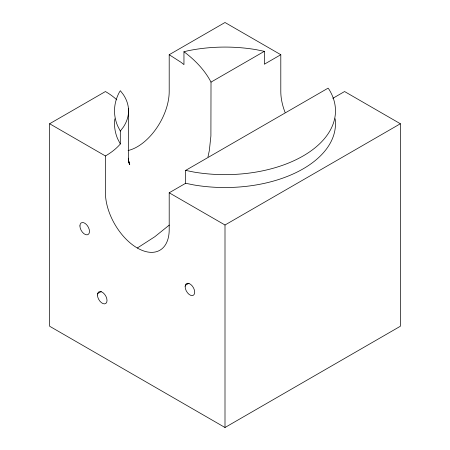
<?xml version="1.0" encoding="UTF-8"?>
<svg xmlns="http://www.w3.org/2000/svg" width="450" height="450" viewBox="0 0 450 450"><rect width="100%" height="100%" fill="white"/><g stroke="black" fill="none" stroke-linecap="round" stroke-linejoin="round"><path stroke-width="0.67" d="M207.979 156.921L209.334 150.536L210.904 135.939L211.011 82.119C204.699 69.941 194.844 59.923 183.954 51.733L188.038 50.754A110.481 63.782 0 0 1 256.298 49.691L264.341 51.334L264.341 64.221L280.8 54.714L280.8 91.536A45.096 26.032 60 0 0 285.069 112.41M120.308 131.074L123.3 127.192A78.913 45.562 0 0 0 123.3 94.534L120.336 90.692L119.047 92.796A110.481 63.782 0 0 0 117.596 125.803L120.308 131.074L120.308 143.961L119.942 144.433A78.913 45.562 0 0 1 105.429 155.964L105.429 192.786A45.096 26.032 60 0 0 137.317 248.012A45.096 26.032 60 0 0 169.2 229.601L169.2 192.786L185.659 183.279L193.703 184.922A110.481 63.782 0 0 0 335.132 118.693M169.251 225.101L154.778 236.751L137.317 248.012M332.82 98.319L344.571 91.536L400.371 123.75L400.371 326.25L225 427.5L49.629 326.25L49.629 123.75L105.429 91.536A78.913 45.562 0 0 1 116.792 99.832M128.098 150.514A45.096 26.032 -60 0 0 169.2 91.536L169.2 54.714L225 22.5L280.8 54.714M211.011 82.119L264.341 51.334M185.659 170.393L328.118 88.144L329.113 89.522A110.481 63.782 0 0 1 305.196 154.732A110.481 63.782 0 0 1 193.703 172.035L185.659 170.393L185.659 183.279M97.622 293.619L101.267 291.516M169.2 192.786L225 225L400.371 123.75M185.304 285.334L188.949 283.23M49.629 123.75L105.429 155.964M169.2 54.714L181.046 62.308L183.954 64.62L183.954 51.733M128.616 161.381L129.617 163.17L128.531 160.937M120.308 143.961L117.596 138.69A110.481 63.782 0 0 1 114.857 118.794M128.424 161.021L129.752 164.621L128.543 161.004M128.436 160.667L128.683 162.023L128.436 158.181M225 225L225 427.5M128.436 108.478L128.436 162.951M79.92 225.922A6.761 3.904 60 0 0 87.097 234.844A6.761 3.904 60 0 0 87.097 225.281A6.761 3.904 60 0 0 79.92 225.922M185.141 286.673A6.761 3.904 60 0 0 192.319 295.594A6.761 3.904 60 0 0 192.319 286.031A6.761 3.904 60 0 0 185.141 286.673M97.459 294.952A6.761 3.904 60 0 0 104.631 303.879A6.761 3.904 60 0 0 104.631 294.311A6.761 3.904 60 0 0 97.459 294.952"/></g></svg>
